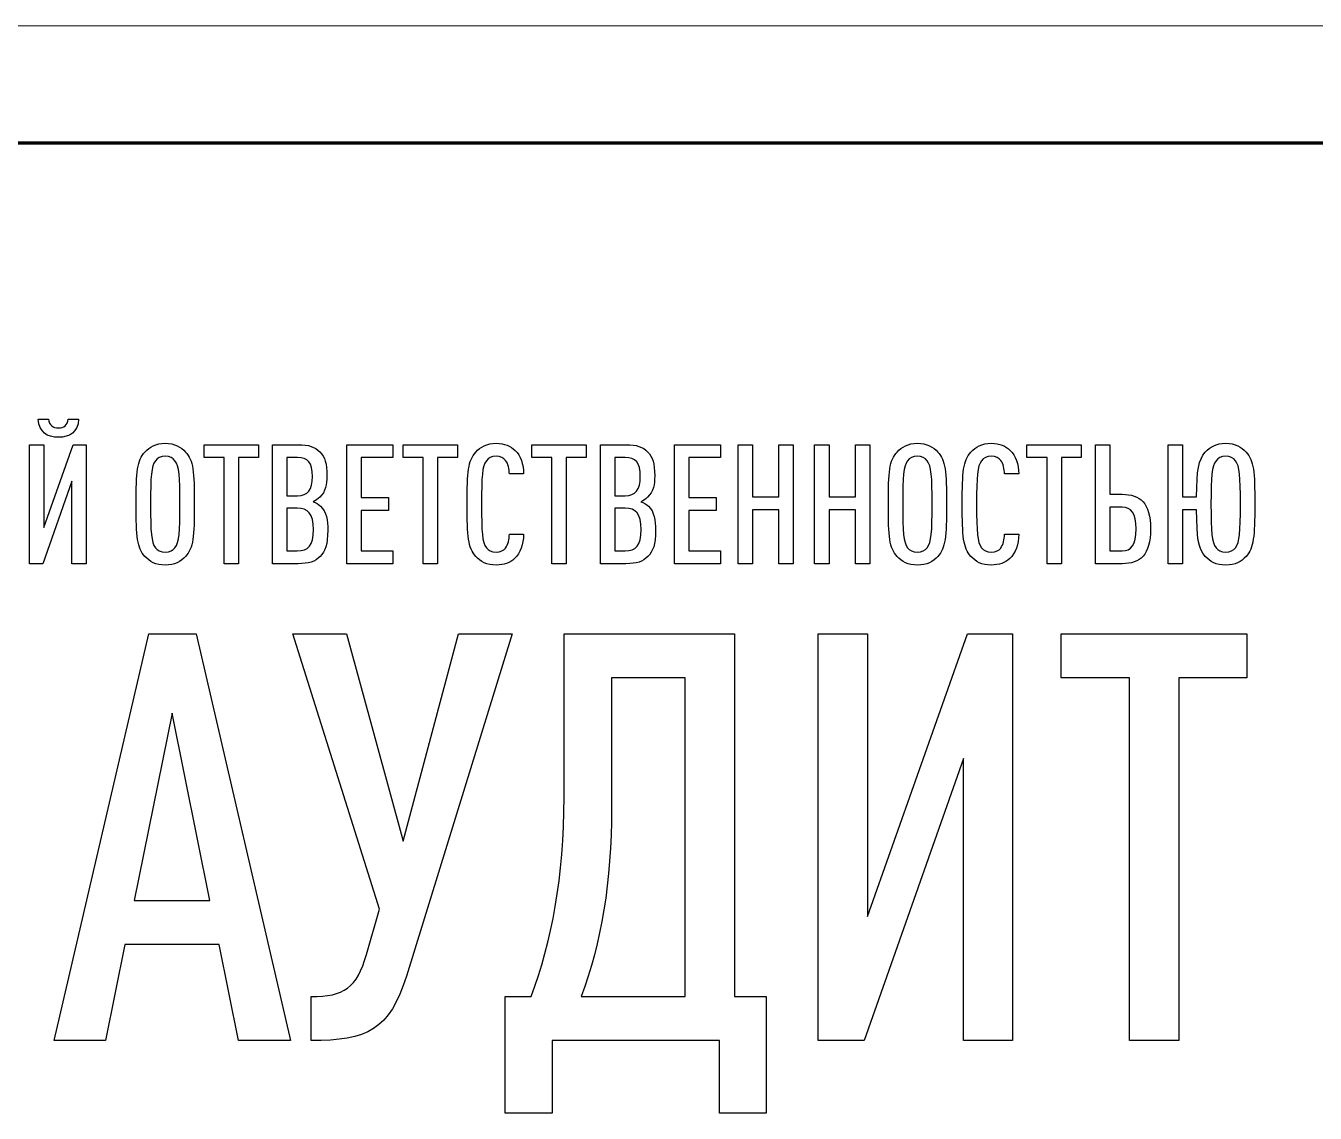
# Model space of a CAD drawing. Header units: millimetres. Extents: x 1642 to 8235, y 1174 to 5441.
# Drawn here: x 2125.1 to 2180.1, y 1429.7 to 1476 of the extents above; entities that cross this region are included whole.
import ezdxf

# ---------------------------------------------------------------- set-up
doc = ezdxf.new("R2010")
doc.units = ezdxf.units.MM
doc.layers.add('layer 1', color=7, linetype='Continuous')
doc.layers.add('Основной', color=1, linetype='Continuous', lineweight=60)
doc.layers.add('Размерный', color=4, linetype='Continuous', lineweight=30)

# ---------------------------------------------------------------- blocks, each defined once
blk = doc.blocks.new('Лого')
at = {"layer": 'layer 1', "color": 159}
for points, knots in [([(6.6198, 2.3792), (6.6198, 2.3792), (6.5883, 2.3792), (6.5883, 2.3792), (6.5883, 2.3792), (6.5862, 2.3604), (6.5751, 2.3523), (6.5583, 2.3523), (6.5583, 2.3523), (6.5415, 2.3523), (6.5304, 2.3604), (6.5283, 2.3792), (6.5283, 2.3792), (6.5283, 2.3792), (6.4968, 2.3792), (6.4968, 2.3792), (6.4968, 2.3792), (6.4994, 2.3391), (6.5243, 2.3239), (6.5583, 2.3239), (6.5583, 2.3239), (6.5923, 2.3239), (6.6172, 2.3391), (6.6198, 2.3792)], [0, 0, 0, 0, 0.142857, 0.142857, 0.142857, 0.142857, 0.285714, 0.285714, 0.285714, 0.285714, 0.428571, 0.428571, 0.428571, 0.428571, 0.571429, 0.571429, 0.571429, 0.571429, 0.714286, 0.714286, 0.714286, 0.714286, 1, 1, 1, 1]), ([(6.6431, 1.9399), (6.6431, 1.9399), (6.6431, 2.3015), (6.6431, 2.3015), (6.6431, 2.3015), (6.6431, 2.3015), (6.603, 2.3015), (6.603, 2.3015), (6.603, 2.3015), (6.603, 2.3015), (6.5141, 2.0501), (6.5141, 2.0501), (6.5141, 2.0501), (6.5141, 2.0501), (6.5141, 2.3015), (6.5141, 2.3015), (6.5141, 2.3015), (6.5141, 2.3015), (6.4704, 2.3015), (6.4704, 2.3015), (6.4704, 2.3015), (6.4704, 2.3015), (6.4704, 1.9399), (6.4704, 1.9399), (6.4704, 1.9399), (6.4704, 1.9399), (6.5111, 1.9399), (6.5111, 1.9399), (6.5111, 1.9399), (6.5111, 1.9399), (6.5994, 2.1908), (6.5994, 2.1908), (6.5994, 2.1908), (6.5994, 2.1908), (6.5994, 1.9399), (6.5994, 1.9399), (6.5994, 1.9399), (6.5994, 1.9399), (6.6431, 1.9399), (6.6431, 1.9399)], [0, 0, 0, 0, 0.090909, 0.090909, 0.090909, 0.090909, 0.181818, 0.181818, 0.181818, 0.181818, 0.272727, 0.272727, 0.272727, 0.272727, 0.363636, 0.363636, 0.363636, 0.363636, 0.454545, 0.454545, 0.454545, 0.454545, 0.545455, 0.545455, 0.545455, 0.545455, 0.636364, 0.636364, 0.636364, 0.636364, 0.727273, 0.727273, 0.727273, 0.727273, 0.818182, 0.818182, 0.818182, 0.818182, 1, 1, 1, 1]), ([(6.9712, 2.1207), (6.9712, 2.2208), (6.9682, 2.2533), (6.9448, 2.2792), (6.9448, 2.2792), (6.9306, 2.2949), (6.9113, 2.3056), (6.8829, 2.3056), (6.8829, 2.3056), (6.8544, 2.3056), (6.8351, 2.2949), (6.8209, 2.2792), (6.8209, 2.2792), (6.7975, 2.2533), (6.7945, 2.2208), (6.7945, 2.1207), (6.7945, 2.1207), (6.7945, 2.0206), (6.7975, 1.9881), (6.8209, 1.9622), (6.8209, 1.9622), (6.8351, 1.9465), (6.8544, 1.9358), (6.8829, 1.9358), (6.8829, 1.9358), (6.9113, 1.9358), (6.9306, 1.9465), (6.9448, 1.9622), (6.9448, 1.9622), (6.9682, 1.9881), (6.9712, 2.0206), (6.9712, 2.1207)], [0, 0, 0, 0, 0.111111, 0.111111, 0.111111, 0.111111, 0.222222, 0.222222, 0.222222, 0.222222, 0.333333, 0.333333, 0.333333, 0.333333, 0.444444, 0.444444, 0.444444, 0.444444, 0.555556, 0.555556, 0.555556, 0.555556, 0.666667, 0.666667, 0.666667, 0.666667, 0.777778, 0.777778, 0.777778, 0.777778, 1, 1, 1, 1]), ([(7.1658, 2.2624), (7.1658, 2.2624), (7.1658, 2.3015), (7.1658, 2.3015), (7.1658, 2.3015), (7.1658, 2.3015), (7.0007, 2.3015), (7.0007, 2.3015), (7.0007, 2.3015), (7.0007, 2.3015), (7.0007, 2.2624), (7.0007, 2.2624), (7.0007, 2.2624), (7.0007, 2.2624), (7.0617, 2.2624), (7.0617, 2.2624), (7.0617, 2.2624), (7.0617, 2.2624), (7.0617, 1.9399), (7.0617, 1.9399), (7.0617, 1.9399), (7.0617, 1.9399), (7.1053, 1.9399), (7.1053, 1.9399), (7.1053, 1.9399), (7.1053, 1.9399), (7.1053, 2.2624), (7.1053, 2.2624), (7.1053, 2.2624), (7.1053, 2.2624), (7.1658, 2.2624), (7.1658, 2.2624)], [0, 0, 0, 0, 0.111111, 0.111111, 0.111111, 0.111111, 0.222222, 0.222222, 0.222222, 0.222222, 0.333333, 0.333333, 0.333333, 0.333333, 0.444444, 0.444444, 0.444444, 0.444444, 0.555556, 0.555556, 0.555556, 0.555556, 0.666667, 0.666667, 0.666667, 0.666667, 0.777778, 0.777778, 0.777778, 0.777778, 1, 1, 1, 1]), ([(7.3766, 2.0415), (7.3766, 2.0725), (7.3735, 2.0968), (7.3547, 2.1151), (7.3547, 2.1151), (7.3486, 2.1207), (7.3405, 2.1258), (7.3324, 2.1283), (7.3324, 2.1283), (7.3395, 2.1314), (7.3466, 2.1359), (7.3527, 2.142), (7.3527, 2.142), (7.3705, 2.1593), (7.374, 2.1806), (7.374, 2.2065), (7.374, 2.2065), (7.374, 2.2457), (7.3684, 2.2634), (7.3527, 2.2797), (7.3527, 2.2797), (7.338, 2.2949), (7.3187, 2.3015), (7.2867, 2.3015), (7.2867, 2.3015), (7.2867, 2.3015), (7.209, 2.3015), (7.209, 2.3015), (7.209, 2.3015), (7.209, 2.3015), (7.209, 1.9399), (7.209, 1.9399), (7.209, 1.9399), (7.209, 1.9399), (7.2867, 1.9399), (7.2867, 1.9399), (7.2867, 1.9399), (7.3187, 1.9399), (7.3385, 1.9465), (7.3532, 1.9617), (7.3532, 1.9617), (7.3695, 1.9785), (7.3766, 1.9978), (7.3766, 2.0415)], [0, 0, 0, 0, 0.083333, 0.083333, 0.083333, 0.083333, 0.166667, 0.166667, 0.166667, 0.166667, 0.25, 0.25, 0.25, 0.25, 0.333333, 0.333333, 0.333333, 0.333333, 0.416667, 0.416667, 0.416667, 0.416667, 0.5, 0.5, 0.5, 0.5, 0.583333, 0.583333, 0.583333, 0.583333, 0.666667, 0.666667, 0.666667, 0.666667, 0.75, 0.75, 0.75, 0.75, 0.833333, 0.833333, 0.833333, 0.833333, 1, 1, 1, 1]), ([(7.5741, 1.9399), (7.5741, 1.9399), (7.5741, 1.979), (7.5741, 1.979), (7.5741, 1.979), (7.5741, 1.979), (7.4782, 1.979), (7.4782, 1.979), (7.4782, 1.979), (7.4782, 1.979), (7.4782, 2.1019), (7.4782, 2.1019), (7.4782, 2.1019), (7.4782, 2.1019), (7.5609, 2.1019), (7.5609, 2.1019), (7.5609, 2.1019), (7.5609, 2.1019), (7.5609, 2.141), (7.5609, 2.141), (7.5609, 2.141), (7.5609, 2.141), (7.4782, 2.141), (7.4782, 2.141), (7.4782, 2.141), (7.4782, 2.141), (7.4782, 2.2624), (7.4782, 2.2624), (7.4782, 2.2624), (7.4782, 2.2624), (7.5741, 2.2624), (7.5741, 2.2624), (7.5741, 2.2624), (7.5741, 2.2624), (7.5741, 2.3015), (7.5741, 2.3015), (7.5741, 2.3015), (7.5741, 2.3015), (7.4345, 2.3015), (7.4345, 2.3015), (7.4345, 2.3015), (7.4345, 2.3015), (7.4345, 1.9399), (7.4345, 1.9399), (7.4345, 1.9399), (7.4345, 1.9399), (7.5741, 1.9399), (7.5741, 1.9399)], [0, 0, 0, 0, 0.076923, 0.076923, 0.076923, 0.076923, 0.153846, 0.153846, 0.153846, 0.153846, 0.230769, 0.230769, 0.230769, 0.230769, 0.307692, 0.307692, 0.307692, 0.307692, 0.384615, 0.384615, 0.384615, 0.384615, 0.461538, 0.461538, 0.461538, 0.461538, 0.538462, 0.538462, 0.538462, 0.538462, 0.615385, 0.615385, 0.615385, 0.615385, 0.692308, 0.692308, 0.692308, 0.692308, 0.769231, 0.769231, 0.769231, 0.769231, 0.846154, 0.846154, 0.846154, 0.846154, 1, 1, 1, 1]), ([(7.7707, 2.2624), (7.7707, 2.2624), (7.7707, 2.3015), (7.7707, 2.3015), (7.7707, 2.3015), (7.7707, 2.3015), (7.6056, 2.3015), (7.6056, 2.3015), (7.6056, 2.3015), (7.6056, 2.3015), (7.6056, 2.2624), (7.6056, 2.2624), (7.6056, 2.2624), (7.6056, 2.2624), (7.6666, 2.2624), (7.6666, 2.2624), (7.6666, 2.2624), (7.6666, 2.2624), (7.6666, 1.9399), (7.6666, 1.9399), (7.6666, 1.9399), (7.6666, 1.9399), (7.7103, 1.9399), (7.7103, 1.9399), (7.7103, 1.9399), (7.7103, 1.9399), (7.7103, 2.2624), (7.7103, 2.2624), (7.7103, 2.2624), (7.7103, 2.2624), (7.7707, 2.2624), (7.7707, 2.2624)], [0, 0, 0, 0, 0.111111, 0.111111, 0.111111, 0.111111, 0.222222, 0.222222, 0.222222, 0.222222, 0.333333, 0.333333, 0.333333, 0.333333, 0.444444, 0.444444, 0.444444, 0.444444, 0.555556, 0.555556, 0.555556, 0.555556, 0.666667, 0.666667, 0.666667, 0.666667, 0.777778, 0.777778, 0.777778, 0.777778, 1, 1, 1, 1]), ([(7.9719, 2.0293), (7.9719, 2.0293), (7.9287, 2.0293), (7.9287, 2.0293), (7.9287, 2.0293), (7.9282, 2.014), (7.9251, 1.9983), (7.917, 1.9876), (7.917, 1.9876), (7.9114, 1.9805), (7.9023, 1.9749), (7.8886, 1.9749), (7.8886, 1.9749), (7.8743, 1.9749), (7.8647, 1.9805), (7.8586, 1.9886), (7.8586, 1.9886), (7.8459, 2.0059), (7.8439, 2.0349), (7.8439, 2.1207), (7.8439, 2.1207), (7.8439, 2.2065), (7.8459, 2.2355), (7.8586, 2.2528), (7.8586, 2.2528), (7.8647, 2.2609), (7.8743, 2.2665), (7.8886, 2.2665), (7.8886, 2.2665), (7.9023, 2.2665), (7.9114, 2.2609), (7.917, 2.2538), (7.917, 2.2538), (7.9256, 2.2431), (7.9282, 2.2279), (7.9287, 2.2126), (7.9287, 2.2126), (7.9287, 2.2126), (7.9719, 2.2126), (7.9719, 2.2126), (7.9719, 2.2126), (7.9713, 2.2421), (7.9627, 2.268), (7.946, 2.2843), (7.946, 2.2843), (7.9317, 2.298), (7.914, 2.3056), (7.8886, 2.3056), (7.8886, 2.3056), (7.8601, 2.3056), (7.8403, 2.2949), (7.8266, 2.2792), (7.8266, 2.2792), (7.8027, 2.2517), (7.8002, 2.2208), (7.8002, 2.1207), (7.8002, 2.1207), (7.8002, 2.0206), (7.8027, 1.9897), (7.8266, 1.9622), (7.8266, 1.9622), (7.8403, 1.9465), (7.8601, 1.9358), (7.8886, 1.9358), (7.8886, 1.9358), (7.9124, 1.9358), (7.9302, 1.9429), (7.9444, 1.9556), (7.9444, 1.9556), (7.9622, 1.9719), (7.9713, 1.9988), (7.9719, 2.0293)], [0, 0, 0, 0, 0.052632, 0.052632, 0.052632, 0.052632, 0.105263, 0.105263, 0.105263, 0.105263, 0.157895, 0.157895, 0.157895, 0.157895, 0.210526, 0.210526, 0.210526, 0.210526, 0.263158, 0.263158, 0.263158, 0.263158, 0.315789, 0.315789, 0.315789, 0.315789, 0.368421, 0.368421, 0.368421, 0.368421, 0.421053, 0.421053, 0.421053, 0.421053, 0.473684, 0.473684, 0.473684, 0.473684, 0.526316, 0.526316, 0.526316, 0.526316, 0.578947, 0.578947, 0.578947, 0.578947, 0.631579, 0.631579, 0.631579, 0.631579, 0.684211, 0.684211, 0.684211, 0.684211, 0.736842, 0.736842, 0.736842, 0.736842, 0.789474, 0.789474, 0.789474, 0.789474, 0.842105, 0.842105, 0.842105, 0.842105, 0.894737, 0.894737, 0.894737, 0.894737, 1, 1, 1, 1]), ([(8.1618, 2.2624), (8.1618, 2.2624), (8.1618, 2.3015), (8.1618, 2.3015), (8.1618, 2.3015), (8.1618, 2.3015), (7.9967, 2.3015), (7.9967, 2.3015), (7.9967, 2.3015), (7.9967, 2.3015), (7.9967, 2.2624), (7.9967, 2.2624), (7.9967, 2.2624), (7.9967, 2.2624), (8.0577, 2.2624), (8.0577, 2.2624), (8.0577, 2.2624), (8.0577, 2.2624), (8.0577, 1.9399), (8.0577, 1.9399), (8.0577, 1.9399), (8.0577, 1.9399), (8.1014, 1.9399), (8.1014, 1.9399), (8.1014, 1.9399), (8.1014, 1.9399), (8.1014, 2.2624), (8.1014, 2.2624), (8.1014, 2.2624), (8.1014, 2.2624), (8.1618, 2.2624), (8.1618, 2.2624)], [0, 0, 0, 0, 0.111111, 0.111111, 0.111111, 0.111111, 0.222222, 0.222222, 0.222222, 0.222222, 0.333333, 0.333333, 0.333333, 0.333333, 0.444444, 0.444444, 0.444444, 0.444444, 0.555556, 0.555556, 0.555556, 0.555556, 0.666667, 0.666667, 0.666667, 0.666667, 0.777778, 0.777778, 0.777778, 0.777778, 1, 1, 1, 1]), ([(8.3726, 2.0415), (8.3726, 2.0725), (8.3696, 2.0968), (8.3508, 2.1151), (8.3508, 2.1151), (8.3447, 2.1207), (8.3365, 2.1258), (8.3284, 2.1283), (8.3284, 2.1283), (8.3355, 2.1314), (8.3426, 2.1359), (8.3487, 2.142), (8.3487, 2.142), (8.3665, 2.1593), (8.3701, 2.1806), (8.3701, 2.2065), (8.3701, 2.2065), (8.3701, 2.2457), (8.3645, 2.2634), (8.3487, 2.2797), (8.3487, 2.2797), (8.334, 2.2949), (8.3147, 2.3015), (8.2827, 2.3015), (8.2827, 2.3015), (8.2827, 2.3015), (8.205, 2.3015), (8.205, 2.3015), (8.205, 2.3015), (8.205, 2.3015), (8.205, 1.9399), (8.205, 1.9399), (8.205, 1.9399), (8.205, 1.9399), (8.2827, 1.9399), (8.2827, 1.9399), (8.2827, 1.9399), (8.3147, 1.9399), (8.3345, 1.9465), (8.3492, 1.9617), (8.3492, 1.9617), (8.3655, 1.9785), (8.3726, 1.9978), (8.3726, 2.0415)], [0, 0, 0, 0, 0.083333, 0.083333, 0.083333, 0.083333, 0.166667, 0.166667, 0.166667, 0.166667, 0.25, 0.25, 0.25, 0.25, 0.333333, 0.333333, 0.333333, 0.333333, 0.416667, 0.416667, 0.416667, 0.416667, 0.5, 0.5, 0.5, 0.5, 0.583333, 0.583333, 0.583333, 0.583333, 0.666667, 0.666667, 0.666667, 0.666667, 0.75, 0.75, 0.75, 0.75, 0.833333, 0.833333, 0.833333, 0.833333, 1, 1, 1, 1]), ([(8.5702, 1.9399), (8.5702, 1.9399), (8.5702, 1.979), (8.5702, 1.979), (8.5702, 1.979), (8.5702, 1.979), (8.4742, 1.979), (8.4742, 1.979), (8.4742, 1.979), (8.4742, 1.979), (8.4742, 2.1019), (8.4742, 2.1019), (8.4742, 2.1019), (8.4742, 2.1019), (8.557, 2.1019), (8.557, 2.1019), (8.557, 2.1019), (8.557, 2.1019), (8.557, 2.141), (8.557, 2.141), (8.557, 2.141), (8.557, 2.141), (8.4742, 2.141), (8.4742, 2.141), (8.4742, 2.141), (8.4742, 2.141), (8.4742, 2.2624), (8.4742, 2.2624), (8.4742, 2.2624), (8.4742, 2.2624), (8.5702, 2.2624), (8.5702, 2.2624), (8.5702, 2.2624), (8.5702, 2.2624), (8.5702, 2.3015), (8.5702, 2.3015), (8.5702, 2.3015), (8.5702, 2.3015), (8.4305, 2.3015), (8.4305, 2.3015), (8.4305, 2.3015), (8.4305, 2.3015), (8.4305, 1.9399), (8.4305, 1.9399), (8.4305, 1.9399), (8.4305, 1.9399), (8.5702, 1.9399), (8.5702, 1.9399)], [0, 0, 0, 0, 0.076923, 0.076923, 0.076923, 0.076923, 0.153846, 0.153846, 0.153846, 0.153846, 0.230769, 0.230769, 0.230769, 0.230769, 0.307692, 0.307692, 0.307692, 0.307692, 0.384615, 0.384615, 0.384615, 0.384615, 0.461538, 0.461538, 0.461538, 0.461538, 0.538462, 0.538462, 0.538462, 0.538462, 0.615385, 0.615385, 0.615385, 0.615385, 0.692308, 0.692308, 0.692308, 0.692308, 0.769231, 0.769231, 0.769231, 0.769231, 0.846154, 0.846154, 0.846154, 0.846154, 1, 1, 1, 1]), ([(8.7911, 1.9399), (8.7911, 1.9399), (8.7911, 2.3015), (8.7911, 2.3015), (8.7911, 2.3015), (8.7911, 2.3015), (8.7474, 2.3015), (8.7474, 2.3015), (8.7474, 2.3015), (8.7474, 2.3015), (8.7474, 2.1436), (8.7474, 2.1436), (8.7474, 2.1436), (8.7474, 2.1436), (8.6672, 2.1436), (8.6672, 2.1436), (8.6672, 2.1436), (8.6672, 2.1436), (8.6672, 2.3015), (8.6672, 2.3015), (8.6672, 2.3015), (8.6672, 2.3015), (8.6235, 2.3015), (8.6235, 2.3015), (8.6235, 2.3015), (8.6235, 2.3015), (8.6235, 1.9399), (8.6235, 1.9399), (8.6235, 1.9399), (8.6235, 1.9399), (8.6672, 1.9399), (8.6672, 1.9399), (8.6672, 1.9399), (8.6672, 1.9399), (8.6672, 2.1039), (8.6672, 2.1039), (8.6672, 2.1039), (8.6672, 2.1039), (8.7474, 2.1039), (8.7474, 2.1039), (8.7474, 2.1039), (8.7474, 2.1039), (8.7474, 1.9399), (8.7474, 1.9399), (8.7474, 1.9399), (8.7474, 1.9399), (8.7911, 1.9399), (8.7911, 1.9399)], [0, 0, 0, 0, 0.076923, 0.076923, 0.076923, 0.076923, 0.153846, 0.153846, 0.153846, 0.153846, 0.230769, 0.230769, 0.230769, 0.230769, 0.307692, 0.307692, 0.307692, 0.307692, 0.384615, 0.384615, 0.384615, 0.384615, 0.461538, 0.461538, 0.461538, 0.461538, 0.538462, 0.538462, 0.538462, 0.538462, 0.615385, 0.615385, 0.615385, 0.615385, 0.692308, 0.692308, 0.692308, 0.692308, 0.769231, 0.769231, 0.769231, 0.769231, 0.846154, 0.846154, 0.846154, 0.846154, 1, 1, 1, 1]), ([(9.0238, 1.9399), (9.0238, 1.9399), (9.0238, 2.3015), (9.0238, 2.3015), (9.0238, 2.3015), (9.0238, 2.3015), (8.9801, 2.3015), (8.9801, 2.3015), (8.9801, 2.3015), (8.9801, 2.3015), (8.9801, 2.1436), (8.9801, 2.1436), (8.9801, 2.1436), (8.9801, 2.1436), (8.8998, 2.1436), (8.8998, 2.1436), (8.8998, 2.1436), (8.8998, 2.1436), (8.8998, 2.3015), (8.8998, 2.3015), (8.8998, 2.3015), (8.8998, 2.3015), (8.8561, 2.3015), (8.8561, 2.3015), (8.8561, 2.3015), (8.8561, 2.3015), (8.8561, 1.9399), (8.8561, 1.9399), (8.8561, 1.9399), (8.8561, 1.9399), (8.8998, 1.9399), (8.8998, 1.9399), (8.8998, 1.9399), (8.8998, 1.9399), (8.8998, 2.1039), (8.8998, 2.1039), (8.8998, 2.1039), (8.8998, 2.1039), (8.9801, 2.1039), (8.9801, 2.1039), (8.9801, 2.1039), (8.9801, 2.1039), (8.9801, 1.9399), (8.9801, 1.9399), (8.9801, 1.9399), (8.9801, 1.9399), (9.0238, 1.9399), (9.0238, 1.9399)], [0, 0, 0, 0, 0.076923, 0.076923, 0.076923, 0.076923, 0.153846, 0.153846, 0.153846, 0.153846, 0.230769, 0.230769, 0.230769, 0.230769, 0.307692, 0.307692, 0.307692, 0.307692, 0.384615, 0.384615, 0.384615, 0.384615, 0.461538, 0.461538, 0.461538, 0.461538, 0.538462, 0.538462, 0.538462, 0.538462, 0.615385, 0.615385, 0.615385, 0.615385, 0.692308, 0.692308, 0.692308, 0.692308, 0.769231, 0.769231, 0.769231, 0.769231, 0.846154, 0.846154, 0.846154, 0.846154, 1, 1, 1, 1]), ([(9.2569, 2.1207), (9.2569, 2.2208), (9.2538, 2.2533), (9.2305, 2.2792), (9.2305, 2.2792), (9.2163, 2.2949), (9.197, 2.3056), (9.1685, 2.3056), (9.1685, 2.3056), (9.1401, 2.3056), (9.1208, 2.2949), (9.1065, 2.2792), (9.1065, 2.2792), (9.0832, 2.2533), (9.0801, 2.2208), (9.0801, 2.1207), (9.0801, 2.1207), (9.0801, 2.0206), (9.0832, 1.9881), (9.1065, 1.9622), (9.1065, 1.9622), (9.1208, 1.9465), (9.1401, 1.9358), (9.1685, 1.9358), (9.1685, 1.9358), (9.197, 1.9358), (9.2163, 1.9465), (9.2305, 1.9622), (9.2305, 1.9622), (9.2538, 1.9881), (9.2569, 2.0206), (9.2569, 2.1207)], [0, 0, 0, 0, 0.111111, 0.111111, 0.111111, 0.111111, 0.222222, 0.222222, 0.222222, 0.222222, 0.333333, 0.333333, 0.333333, 0.333333, 0.444444, 0.444444, 0.444444, 0.444444, 0.555556, 0.555556, 0.555556, 0.555556, 0.666667, 0.666667, 0.666667, 0.666667, 0.777778, 0.777778, 0.777778, 0.777778, 1, 1, 1, 1]), ([(9.4763, 2.0293), (9.4763, 2.0293), (9.4331, 2.0293), (9.4331, 2.0293), (9.4331, 2.0293), (9.4326, 2.014), (9.4296, 1.9983), (9.4215, 1.9876), (9.4215, 1.9876), (9.4159, 1.9805), (9.4067, 1.9749), (9.393, 1.9749), (9.393, 1.9749), (9.3788, 1.9749), (9.3691, 1.9805), (9.363, 1.9886), (9.363, 1.9886), (9.3504, 2.0059), (9.3483, 2.0349), (9.3483, 2.1207), (9.3483, 2.1207), (9.3483, 2.2065), (9.3504, 2.2355), (9.363, 2.2528), (9.363, 2.2528), (9.3691, 2.2609), (9.3788, 2.2665), (9.393, 2.2665), (9.393, 2.2665), (9.4067, 2.2665), (9.4159, 2.2609), (9.4215, 2.2538), (9.4215, 2.2538), (9.4301, 2.2431), (9.4326, 2.2279), (9.4331, 2.2126), (9.4331, 2.2126), (9.4331, 2.2126), (9.4763, 2.2126), (9.4763, 2.2126), (9.4763, 2.2126), (9.4758, 2.2421), (9.4672, 2.268), (9.4504, 2.2843), (9.4504, 2.2843), (9.4362, 2.298), (9.4184, 2.3056), (9.393, 2.3056), (9.393, 2.3056), (9.3646, 2.3056), (9.3448, 2.2949), (9.331, 2.2792), (9.331, 2.2792), (9.3072, 2.2517), (9.3046, 2.2208), (9.3046, 2.1207), (9.3046, 2.1207), (9.3046, 2.0206), (9.3072, 1.9897), (9.331, 1.9622), (9.331, 1.9622), (9.3448, 1.9465), (9.3646, 1.9358), (9.393, 1.9358), (9.393, 1.9358), (9.4169, 1.9358), (9.4347, 1.9429), (9.4489, 1.9556), (9.4489, 1.9556), (9.4667, 1.9719), (9.4758, 1.9988), (9.4763, 2.0293)], [0, 0, 0, 0, 0.052632, 0.052632, 0.052632, 0.052632, 0.105263, 0.105263, 0.105263, 0.105263, 0.157895, 0.157895, 0.157895, 0.157895, 0.210526, 0.210526, 0.210526, 0.210526, 0.263158, 0.263158, 0.263158, 0.263158, 0.315789, 0.315789, 0.315789, 0.315789, 0.368421, 0.368421, 0.368421, 0.368421, 0.421053, 0.421053, 0.421053, 0.421053, 0.473684, 0.473684, 0.473684, 0.473684, 0.526316, 0.526316, 0.526316, 0.526316, 0.578947, 0.578947, 0.578947, 0.578947, 0.631579, 0.631579, 0.631579, 0.631579, 0.684211, 0.684211, 0.684211, 0.684211, 0.736842, 0.736842, 0.736842, 0.736842, 0.789474, 0.789474, 0.789474, 0.789474, 0.842105, 0.842105, 0.842105, 0.842105, 0.894737, 0.894737, 0.894737, 0.894737, 1, 1, 1, 1]), ([(9.6663, 2.2624), (9.6663, 2.2624), (9.6663, 2.3015), (9.6663, 2.3015), (9.6663, 2.3015), (9.6663, 2.3015), (9.5012, 2.3015), (9.5012, 2.3015), (9.5012, 2.3015), (9.5012, 2.3015), (9.5012, 2.2624), (9.5012, 2.2624), (9.5012, 2.2624), (9.5012, 2.2624), (9.5622, 2.2624), (9.5622, 2.2624), (9.5622, 2.2624), (9.5622, 2.2624), (9.5622, 1.9399), (9.5622, 1.9399), (9.5622, 1.9399), (9.5622, 1.9399), (9.6058, 1.9399), (9.6058, 1.9399), (9.6058, 1.9399), (9.6058, 1.9399), (9.6058, 2.2624), (9.6058, 2.2624), (9.6058, 2.2624), (9.6058, 2.2624), (9.6663, 2.2624), (9.6663, 2.2624)], [0, 0, 0, 0, 0.111111, 0.111111, 0.111111, 0.111111, 0.222222, 0.222222, 0.222222, 0.222222, 0.333333, 0.333333, 0.333333, 0.333333, 0.444444, 0.444444, 0.444444, 0.444444, 0.555556, 0.555556, 0.555556, 0.555556, 0.666667, 0.666667, 0.666667, 0.666667, 0.777778, 0.777778, 0.777778, 0.777778, 1, 1, 1, 1]), ([(9.8766, 2.0455), (9.8766, 2.1253), (9.8456, 2.1507), (9.7907, 2.1507), (9.7907, 2.1507), (9.7907, 2.1507), (9.7531, 2.1507), (9.7531, 2.1507), (9.7531, 2.1507), (9.7531, 2.1507), (9.7531, 2.3015), (9.7531, 2.3015), (9.7531, 2.3015), (9.7531, 2.3015), (9.7095, 2.3015), (9.7095, 2.3015), (9.7095, 2.3015), (9.7095, 2.3015), (9.7095, 1.9399), (9.7095, 1.9399), (9.7095, 1.9399), (9.7095, 1.9399), (9.7907, 1.9399), (9.7907, 1.9399), (9.7907, 1.9399), (9.8451, 1.9399), (9.8766, 1.9658), (9.8766, 2.0455)], [0, 0, 0, 0, 0.125, 0.125, 0.125, 0.125, 0.25, 0.25, 0.25, 0.25, 0.375, 0.375, 0.375, 0.375, 0.5, 0.5, 0.5, 0.5, 0.625, 0.625, 0.625, 0.625, 0.75, 0.75, 0.75, 0.75, 1, 1, 1, 1]), ([(9.9741, 1.9399), (9.9741, 1.9399), (9.9741, 2.1039), (9.9741, 2.1039), (9.9741, 2.1039), (9.9741, 2.1039), (10.0167, 2.1039), (10.0167, 2.1039), (10.0167, 2.1039), (10.0173, 2.0171), (10.0213, 1.9876), (10.0432, 1.9622), (10.0432, 1.9622), (10.0569, 1.9465), (10.0767, 1.9358), (10.1051, 1.9358), (10.1051, 1.9358), (10.1336, 1.9358), (10.1529, 1.946), (10.1671, 1.9622), (10.1671, 1.9622), (10.1905, 1.9892), (10.1935, 2.0206), (10.1935, 2.1207), (10.1935, 2.1207), (10.1935, 2.2208), (10.191, 2.2512), (10.1671, 2.2792), (10.1671, 2.2792), (10.1534, 2.2949), (10.1336, 2.3056), (10.1051, 2.3056), (10.1051, 2.3056), (10.0767, 2.3056), (10.0569, 2.2949), (10.0432, 2.2792), (10.0432, 2.2792), (10.0218, 2.2543), (10.0173, 2.2253), (10.0167, 2.1436), (10.0167, 2.1436), (10.0167, 2.1436), (9.9741, 2.1436), (9.9741, 2.1436), (9.9741, 2.1436), (9.9741, 2.1436), (9.9741, 2.3015), (9.9741, 2.3015), (9.9741, 2.3015), (9.9741, 2.3015), (9.9304, 2.3015), (9.9304, 2.3015), (9.9304, 2.3015), (9.9304, 2.3015), (9.9304, 1.9399), (9.9304, 1.9399), (9.9304, 1.9399), (9.9304, 1.9399), (9.9741, 1.9399), (9.9741, 1.9399)], [0, 0, 0, 0, 0.0625, 0.0625, 0.0625, 0.0625, 0.125, 0.125, 0.125, 0.125, 0.1875, 0.1875, 0.1875, 0.1875, 0.25, 0.25, 0.25, 0.25, 0.3125, 0.3125, 0.3125, 0.3125, 0.375, 0.375, 0.375, 0.375, 0.4375, 0.4375, 0.4375, 0.4375, 0.5, 0.5, 0.5, 0.5, 0.5625, 0.5625, 0.5625, 0.5625, 0.625, 0.625, 0.625, 0.625, 0.6875, 0.6875, 0.6875, 0.6875, 0.75, 0.75, 0.75, 0.75, 0.8125, 0.8125, 0.8125, 0.8125, 0.875, 0.875, 0.875, 0.875, 1, 1, 1, 1]), ([(6.9276, 2.1207), (6.9276, 2.0349), (6.925, 2.0059), (6.9123, 1.9886), (6.9123, 1.9886), (6.9062, 1.9805), (6.8971, 1.9749), (6.8829, 1.9749), (6.8829, 1.9749), (6.8686, 1.9749), (6.859, 1.9805), (6.8529, 1.9886), (6.8529, 1.9886), (6.8402, 2.0059), (6.8382, 2.0349), (6.8382, 2.1207), (6.8382, 2.1207), (6.8382, 2.2065), (6.8402, 2.2355), (6.8529, 2.2528), (6.8529, 2.2528), (6.859, 2.2609), (6.8686, 2.2665), (6.8829, 2.2665), (6.8829, 2.2665), (6.8971, 2.2665), (6.9062, 2.2609), (6.9123, 2.2528), (6.9123, 2.2528), (6.925, 2.2355), (6.9276, 2.2065), (6.9276, 2.1207)], [0, 0, 0, 0, 0.111111, 0.111111, 0.111111, 0.111111, 0.222222, 0.222222, 0.222222, 0.222222, 0.333333, 0.333333, 0.333333, 0.333333, 0.444444, 0.444444, 0.444444, 0.444444, 0.555556, 0.555556, 0.555556, 0.555556, 0.666667, 0.666667, 0.666667, 0.666667, 0.777778, 0.777778, 0.777778, 0.777778, 1, 1, 1, 1]), ([(7.3303, 2.2045), (7.3303, 2.1634), (7.3156, 2.1466), (7.2846, 2.1466), (7.2846, 2.1466), (7.2846, 2.1466), (7.2526, 2.1466), (7.2526, 2.1466), (7.2526, 2.1466), (7.2526, 2.1466), (7.2526, 2.2624), (7.2526, 2.2624), (7.2526, 2.2624), (7.2526, 2.2624), (7.2846, 2.2624), (7.2846, 2.2624), (7.2846, 2.2624), (7.3161, 2.2624), (7.3303, 2.2482), (7.3303, 2.2045)], [0, 0, 0, 0, 0.166667, 0.166667, 0.166667, 0.166667, 0.333333, 0.333333, 0.333333, 0.333333, 0.5, 0.5, 0.5, 0.5, 0.666667, 0.666667, 0.666667, 0.666667, 1, 1, 1, 1]), ([(8.3264, 2.2045), (8.3264, 2.1634), (8.3117, 2.1466), (8.2807, 2.1466), (8.2807, 2.1466), (8.2807, 2.1466), (8.2487, 2.1466), (8.2487, 2.1466), (8.2487, 2.1466), (8.2487, 2.1466), (8.2487, 2.2624), (8.2487, 2.2624), (8.2487, 2.2624), (8.2487, 2.2624), (8.2807, 2.2624), (8.2807, 2.2624), (8.2807, 2.2624), (8.3122, 2.2624), (8.3264, 2.2482), (8.3264, 2.2045)], [0, 0, 0, 0, 0.166667, 0.166667, 0.166667, 0.166667, 0.333333, 0.333333, 0.333333, 0.333333, 0.5, 0.5, 0.5, 0.5, 0.666667, 0.666667, 0.666667, 0.666667, 1, 1, 1, 1]), ([(9.2132, 2.1207), (9.2132, 2.0349), (9.2107, 2.0059), (9.198, 1.9886), (9.198, 1.9886), (9.1919, 1.9805), (9.1827, 1.9749), (9.1685, 1.9749), (9.1685, 1.9749), (9.1543, 1.9749), (9.1446, 1.9805), (9.1385, 1.9886), (9.1385, 1.9886), (9.1259, 2.0059), (9.1238, 2.0349), (9.1238, 2.1207), (9.1238, 2.1207), (9.1238, 2.2065), (9.1259, 2.2355), (9.1385, 2.2528), (9.1385, 2.2528), (9.1446, 2.2609), (9.1543, 2.2665), (9.1685, 2.2665), (9.1685, 2.2665), (9.1827, 2.2665), (9.1919, 2.2609), (9.198, 2.2528), (9.198, 2.2528), (9.2107, 2.2355), (9.2132, 2.2065), (9.2132, 2.1207)], [0, 0, 0, 0, 0.111111, 0.111111, 0.111111, 0.111111, 0.222222, 0.222222, 0.222222, 0.222222, 0.333333, 0.333333, 0.333333, 0.333333, 0.444444, 0.444444, 0.444444, 0.444444, 0.555556, 0.555556, 0.555556, 0.555556, 0.666667, 0.666667, 0.666667, 0.666667, 0.777778, 0.777778, 0.777778, 0.777778, 1, 1, 1, 1]), ([(10.1498, 2.1207), (10.1498, 2.0349), (10.1478, 2.0059), (10.1346, 1.9886), (10.1346, 1.9886), (10.1285, 1.9805), (10.1193, 1.9749), (10.1051, 1.9749), (10.1051, 1.9749), (10.0909, 1.9749), (10.0818, 1.9805), (10.0757, 1.9886), (10.0757, 1.9886), (10.0625, 2.0059), (10.0604, 2.0349), (10.0604, 2.1207), (10.0604, 2.1207), (10.0604, 2.2065), (10.0625, 2.2355), (10.0757, 2.2528), (10.0757, 2.2528), (10.0818, 2.2609), (10.0909, 2.2665), (10.1051, 2.2665), (10.1051, 2.2665), (10.1193, 2.2665), (10.1285, 2.2609), (10.1346, 2.2528), (10.1346, 2.2528), (10.1478, 2.2355), (10.1498, 2.2065), (10.1498, 2.1207)], [0, 0, 0, 0, 0.111111, 0.111111, 0.111111, 0.111111, 0.222222, 0.222222, 0.222222, 0.222222, 0.333333, 0.333333, 0.333333, 0.333333, 0.444444, 0.444444, 0.444444, 0.444444, 0.555556, 0.555556, 0.555556, 0.555556, 0.666667, 0.666667, 0.666667, 0.666667, 0.777778, 0.777778, 0.777778, 0.777778, 1, 1, 1, 1]), ([(7.3329, 2.044), (7.3329, 1.9942), (7.3171, 1.979), (7.2841, 1.979), (7.2841, 1.979), (7.2841, 1.979), (7.2526, 1.979), (7.2526, 1.979), (7.2526, 1.979), (7.2526, 1.979), (7.2526, 2.109), (7.2526, 2.109), (7.2526, 2.109), (7.2526, 2.109), (7.2841, 2.109), (7.2841, 2.109), (7.2841, 2.109), (7.3166, 2.109), (7.3329, 2.0907), (7.3329, 2.044)], [0, 0, 0, 0, 0.166667, 0.166667, 0.166667, 0.166667, 0.333333, 0.333333, 0.333333, 0.333333, 0.5, 0.5, 0.5, 0.5, 0.666667, 0.666667, 0.666667, 0.666667, 1, 1, 1, 1]), ([(8.3289, 2.044), (8.3289, 1.9942), (8.3132, 1.979), (8.2802, 1.979), (8.2802, 1.979), (8.2802, 1.979), (8.2487, 1.979), (8.2487, 1.979), (8.2487, 1.979), (8.2487, 1.979), (8.2487, 2.109), (8.2487, 2.109), (8.2487, 2.109), (8.2487, 2.109), (8.2802, 2.109), (8.2802, 2.109), (8.2802, 2.109), (8.3127, 2.109), (8.3289, 2.0907), (8.3289, 2.044)], [0, 0, 0, 0, 0.166667, 0.166667, 0.166667, 0.166667, 0.333333, 0.333333, 0.333333, 0.333333, 0.5, 0.5, 0.5, 0.5, 0.666667, 0.666667, 0.666667, 0.666667, 1, 1, 1, 1]), ([(9.8329, 2.0455), (9.8329, 1.9968), (9.8187, 1.979), (9.7902, 1.979), (9.7902, 1.979), (9.7902, 1.979), (9.7531, 1.979), (9.7531, 1.979), (9.7531, 1.979), (9.7531, 1.979), (9.7531, 2.1116), (9.7531, 2.1116), (9.7531, 2.1116), (9.7531, 2.1116), (9.7902, 2.1116), (9.7902, 2.1116), (9.7902, 2.1116), (9.8187, 2.1116), (9.8329, 2.0938), (9.8329, 2.0455)], [0, 0, 0, 0, 0.166667, 0.166667, 0.166667, 0.166667, 0.333333, 0.333333, 0.333333, 0.333333, 0.5, 0.5, 0.5, 0.5, 0.666667, 0.666667, 0.666667, 0.666667, 1, 1, 1, 1]), ([(7.2636, 0.4914), (7.2636, 0.4914), (6.9772, 1.7272), (6.9772, 1.7272), (6.9772, 1.7272), (6.9772, 1.7272), (6.8331, 1.7272), (6.8331, 1.7272), (6.8331, 1.7272), (6.8331, 1.7272), (6.545, 0.4914), (6.545, 0.4914), (6.545, 0.4914), (6.545, 0.4914), (6.7012, 0.4914), (6.7012, 0.4914), (6.7012, 0.4914), (6.7012, 0.4914), (6.7602, 0.783), (6.7602, 0.783), (6.7602, 0.783), (6.7602, 0.783), (7.0466, 0.783), (7.0466, 0.783), (7.0466, 0.783), (7.0466, 0.783), (7.1056, 0.4914), (7.1056, 0.4914), (7.1056, 0.4914), (7.1056, 0.4914), (7.2636, 0.4914), (7.2636, 0.4914)], [0, 0, 0, 0, 0.111111, 0.111111, 0.111111, 0.111111, 0.222222, 0.222222, 0.222222, 0.222222, 0.333333, 0.333333, 0.333333, 0.333333, 0.444444, 0.444444, 0.444444, 0.444444, 0.555556, 0.555556, 0.555556, 0.555556, 0.666667, 0.666667, 0.666667, 0.666667, 0.777778, 0.777778, 0.777778, 0.777778, 1, 1, 1, 1]), ([(7.937, 1.7272), (7.937, 1.7272), (7.7738, 1.7272), (7.7738, 1.7272), (7.7738, 1.7272), (7.7738, 1.7272), (7.6055, 1.0971), (7.6055, 1.0971), (7.6055, 1.0971), (7.6055, 1.0971), (7.4337, 1.7272), (7.4337, 1.7272), (7.4337, 1.7272), (7.4337, 1.7272), (7.2705, 1.7272), (7.2705, 1.7272), (7.2705, 1.7272), (7.2705, 1.7272), (7.5343, 0.8906), (7.5343, 0.8906), (7.5343, 0.8906), (7.5343, 0.8906), (7.4944, 0.7535), (7.4944, 0.7535), (7.4944, 0.7535), (7.4649, 0.6511), (7.4267, 0.6251), (7.326, 0.6251), (7.326, 0.6251), (7.326, 0.6251), (7.326, 0.4914), (7.326, 0.4914), (7.326, 0.4914), (7.4961, 0.4914), (7.5656, 0.5244), (7.6159, 0.6875), (7.6159, 0.6875), (7.6159, 0.6875), (7.937, 1.7272), (7.937, 1.7272)], [0, 0, 0, 0, 0.090909, 0.090909, 0.090909, 0.090909, 0.181818, 0.181818, 0.181818, 0.181818, 0.272727, 0.272727, 0.272727, 0.272727, 0.363636, 0.363636, 0.363636, 0.363636, 0.454545, 0.454545, 0.454545, 0.454545, 0.545455, 0.545455, 0.545455, 0.545455, 0.636364, 0.636364, 0.636364, 0.636364, 0.727273, 0.727273, 0.727273, 0.727273, 0.818182, 0.818182, 0.818182, 0.818182, 1, 1, 1, 1]), ([(8.7093, 0.271), (8.7093, 0.271), (8.7093, 0.6251), (8.7093, 0.6251), (8.7093, 0.6251), (8.7093, 0.6251), (8.6121, 0.6251), (8.6121, 0.6251), (8.6121, 0.6251), (8.6121, 0.6251), (8.6121, 1.7272), (8.6121, 1.7272), (8.6121, 1.7272), (8.6121, 1.7272), (8.0949, 1.7272), (8.0949, 1.7272), (8.0949, 1.7272), (8.0949, 1.7272), (8.0949, 1.2308), (8.0949, 1.2308), (8.0949, 1.2308), (8.0949, 0.9878), (8.0567, 0.7917), (7.9943, 0.6251), (7.9943, 0.6251), (7.9943, 0.6251), (7.9162, 0.6251), (7.9162, 0.6251), (7.9162, 0.6251), (7.9162, 0.6251), (7.9162, 0.271), (7.9162, 0.271), (7.9162, 0.271), (7.9162, 0.271), (8.0585, 0.271), (8.0585, 0.271), (8.0585, 0.271), (8.0585, 0.271), (8.0585, 0.4914), (8.0585, 0.4914), (8.0585, 0.4914), (8.0585, 0.4914), (8.567, 0.4914), (8.567, 0.4914), (8.567, 0.4914), (8.567, 0.4914), (8.567, 0.271), (8.567, 0.271), (8.567, 0.271), (8.567, 0.271), (8.7093, 0.271), (8.7093, 0.271)], [0, 0, 0, 0, 0.071429, 0.071429, 0.071429, 0.071429, 0.142857, 0.142857, 0.142857, 0.142857, 0.214286, 0.214286, 0.214286, 0.214286, 0.285714, 0.285714, 0.285714, 0.285714, 0.357143, 0.357143, 0.357143, 0.357143, 0.428571, 0.428571, 0.428571, 0.428571, 0.5, 0.5, 0.5, 0.5, 0.571429, 0.571429, 0.571429, 0.571429, 0.642857, 0.642857, 0.642857, 0.642857, 0.714286, 0.714286, 0.714286, 0.714286, 0.785714, 0.785714, 0.785714, 0.785714, 0.857143, 0.857143, 0.857143, 0.857143, 1, 1, 1, 1]), ([(9.4574, 0.4914), (9.4574, 0.4914), (9.4574, 1.7272), (9.4574, 1.7272), (9.4574, 1.7272), (9.4574, 1.7272), (9.3202, 1.7272), (9.3202, 1.7272), (9.3202, 1.7272), (9.3202, 1.7272), (9.0165, 0.8681), (9.0165, 0.8681), (9.0165, 0.8681), (9.0165, 0.8681), (9.0165, 1.7272), (9.0165, 1.7272), (9.0165, 1.7272), (9.0165, 1.7272), (8.8673, 1.7272), (8.8673, 1.7272), (8.8673, 1.7272), (8.8673, 1.7272), (8.8673, 0.4914), (8.8673, 0.4914), (8.8673, 0.4914), (8.8673, 0.4914), (9.0061, 0.4914), (9.0061, 0.4914), (9.0061, 0.4914), (9.0061, 0.4914), (9.3081, 1.3488), (9.3081, 1.3488), (9.3081, 1.3488), (9.3081, 1.3488), (9.3081, 0.4914), (9.3081, 0.4914), (9.3081, 0.4914), (9.3081, 0.4914), (9.4574, 0.4914), (9.4574, 0.4914)], [0, 0, 0, 0, 0.090909, 0.090909, 0.090909, 0.090909, 0.181818, 0.181818, 0.181818, 0.181818, 0.272727, 0.272727, 0.272727, 0.272727, 0.363636, 0.363636, 0.363636, 0.363636, 0.454545, 0.454545, 0.454545, 0.454545, 0.545455, 0.545455, 0.545455, 0.545455, 0.636364, 0.636364, 0.636364, 0.636364, 0.727273, 0.727273, 0.727273, 0.727273, 0.818182, 0.818182, 0.818182, 0.818182, 1, 1, 1, 1]), ([(10.169, 1.5935), (10.169, 1.5935), (10.169, 1.7272), (10.169, 1.7272), (10.169, 1.7272), (10.169, 1.7272), (9.6049, 1.7272), (9.6049, 1.7272), (9.6049, 1.7272), (9.6049, 1.7272), (9.6049, 1.5935), (9.6049, 1.5935), (9.6049, 1.5935), (9.6049, 1.5935), (9.8132, 1.5935), (9.8132, 1.5935), (9.8132, 1.5935), (9.8132, 1.5935), (9.8132, 0.4914), (9.8132, 0.4914), (9.8132, 0.4914), (9.8132, 0.4914), (9.9624, 0.4914), (9.9624, 0.4914), (9.9624, 0.4914), (9.9624, 0.4914), (9.9624, 1.5935), (9.9624, 1.5935), (9.9624, 1.5935), (9.9624, 1.5935), (10.169, 1.5935), (10.169, 1.5935)], [0, 0, 0, 0, 0.111111, 0.111111, 0.111111, 0.111111, 0.222222, 0.222222, 0.222222, 0.222222, 0.333333, 0.333333, 0.333333, 0.333333, 0.444444, 0.444444, 0.444444, 0.444444, 0.555556, 0.555556, 0.555556, 0.555556, 0.666667, 0.666667, 0.666667, 0.666667, 0.777778, 0.777778, 0.777778, 0.777778, 1, 1, 1, 1]), ([(8.4629, 0.6251), (8.4629, 0.6251), (8.147, 0.6251), (8.147, 0.6251), (8.147, 0.6251), (8.2077, 0.7882), (8.239, 0.9739), (8.239, 1.1978), (8.239, 1.1978), (8.239, 1.1978), (8.239, 1.5935), (8.239, 1.5935), (8.239, 1.5935), (8.239, 1.5935), (8.4629, 1.5935), (8.4629, 1.5935), (8.4629, 1.5935), (8.4629, 1.5935), (8.4629, 0.6251), (8.4629, 0.6251)], [0, 0, 0, 0, 0.166667, 0.166667, 0.166667, 0.166667, 0.333333, 0.333333, 0.333333, 0.333333, 0.5, 0.5, 0.5, 0.5, 0.666667, 0.666667, 0.666667, 0.666667, 1, 1, 1, 1]), ([(7.0188, 0.9166), (7.0188, 0.9166), (6.788, 0.9166), (6.788, 0.9166), (6.788, 0.9166), (6.788, 0.9166), (6.9043, 1.4859), (6.9043, 1.4859), (6.9043, 1.4859), (6.9043, 1.4859), (7.0188, 0.9166), (7.0188, 0.9166)], [0, 0, 0, 0, 0.25, 0.25, 0.25, 0.25, 0.5, 0.5, 0.5, 0.5, 1, 1, 1, 1])]:
    blk.add_open_spline(points, degree=3, knots=knots, dxfattribs=at)

msp = doc.modelspace()

# ---------------------------------------------------------------- linework, layer by layer
at = {"layer": 'Основной', "color": 7, "lineweight": 70}
msp.add_line((2195.37, 1471.031), (2010.37, 1471.031), dxfattribs=at)
at = {"layer": 'Размерный', "color": 7, "lineweight": 20}
msp.add_line((2200.37, 1476.031), (1990.37, 1476.031), dxfattribs=at)

# ---------------------------------------------------------------- block references
at = {"xscale": 14.03940509185902, "yscale": 14.03940509185902, "zscale": 14.03940509185902}
msp.add_blockref('Лого', (2034.389, 1425.858), dxfattribs=at)

doc.saveas('drawing.dxf')
